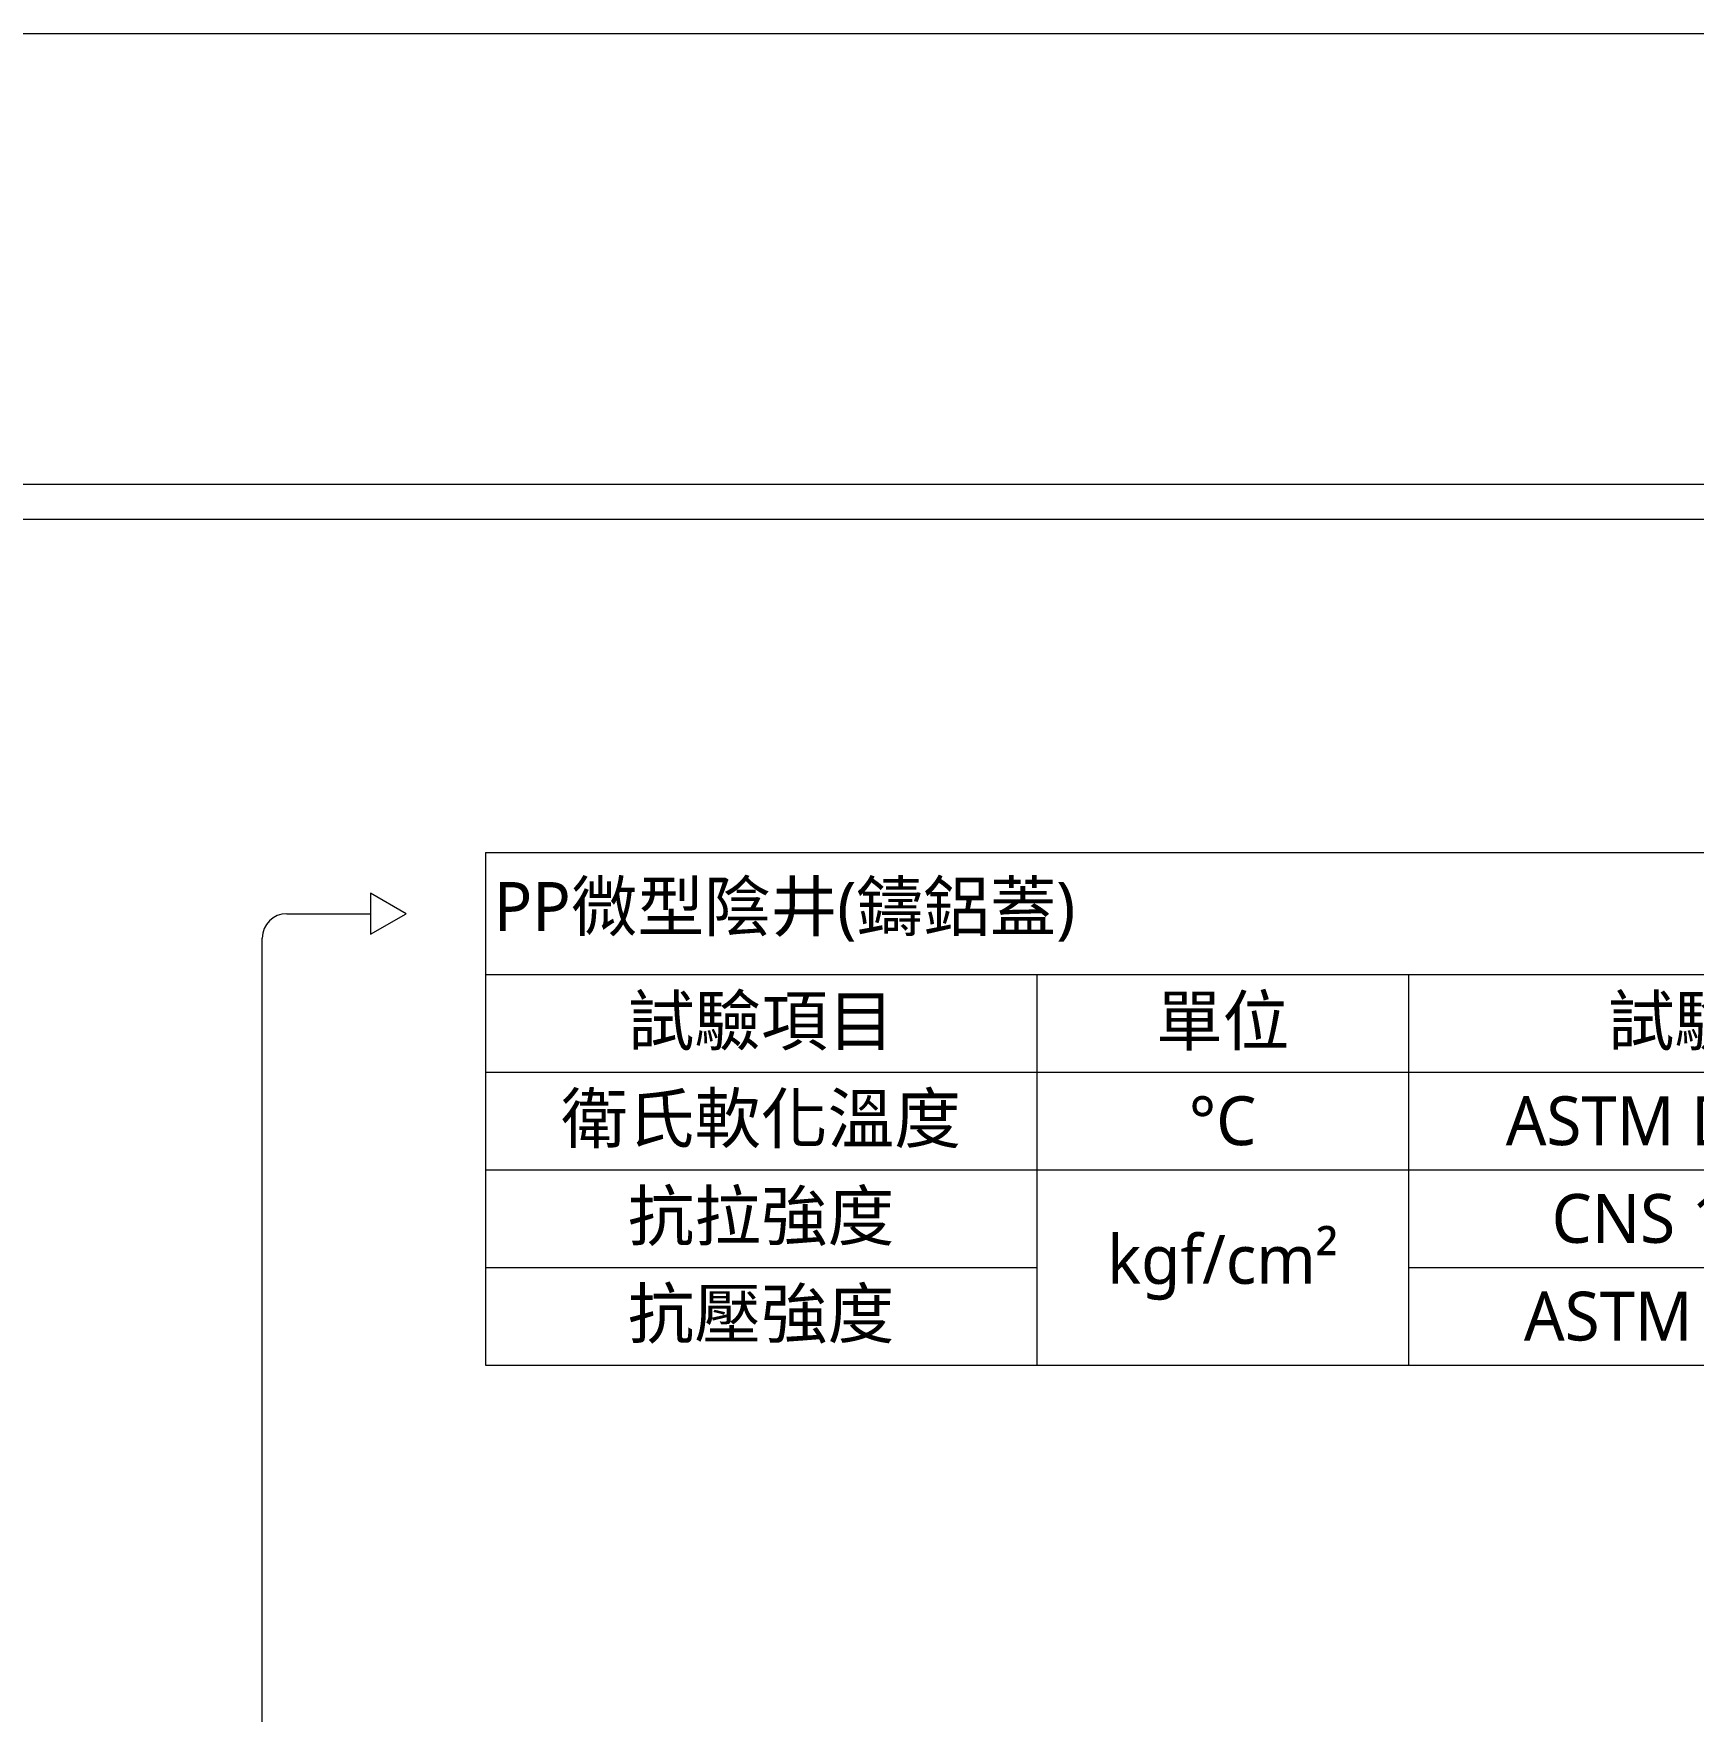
# Model space of a CAD drawing. Header units: millimetres. Extents: x -1245 to 7283, y 1609 to 4579.
# Drawn here: x 5316 to 5996, y 3892 to 4579 of the extents above; entities that cross this region are included whole.
import ezdxf

# ---------------------------------------------------------------- set-up
doc = ezdxf.new("R2010")
doc.units = ezdxf.units.MM
doc.styles.add('微軟正黑體', font='Microsoft JhengHei.ttf')
doc.styles.add('微軟正黑體-20', font='Microsoft JhengHei.ttf', dxfattribs={"height": 20})

msp = doc.modelspace()

# ---------------------------------------------------------------- linework, layer by layer
at = {"lineweight": 5}
for p, q in [((3083.28, 4578.92), (7283.28, 4578.92)), ((3270.32, 4380.1), (7096.25, 4380.1)), ((5501.13, 4243.57), (6303.48, 4243.57)), ((5501.13, 4243.57), (5501.13, 4033.57)), ((5419.8, 4218.5), (5454.17, 4218.5)), ((5409.8, 3519.58), (5409.8, 4208.5)), ((5501.13, 4193.57), (6303.48, 4193.57)), ((5726.89, 4193.57), (5726.89, 4033.57)), ((5879.15, 4193.57), (5879.15, 4033.57)), ((5501.13, 4153.57), (6303.48, 4153.57)), ((5501.13, 4113.57), (6303.48, 4113.57)), ((5501.13, 4073.57), (5726.89, 4073.57)), ((5879.15, 4073.57), (6303.48, 4073.57)), ((5501.13, 4033.57), (6303.48, 4033.57))]:
    msp.add_line(p, q, dxfattribs=at)
at = {"color": 4, "lineweight": 5}
msp.add_line((7110.46, 4394.31), (3256.11, 4394.31), dxfattribs=at)
at = {"lineweight": 5}
msp.add_lwpolyline([(5454.17, 4210.14), (5468.65, 4218.5), (5454.17, 4226.85)], close=True, dxfattribs=at)
msp.add_arc((5419.8, 4208.5), 10, 90, 180, dxfattribs=at)

# ---------------------------------------------------------------- texts
at = {"lineweight": 5, "char_height": 20}
for s, insert, width, attachment_point, style in [('PP微型陰井(鑄鋁蓋)', (5504.61, 4219.25), 232.1948, 4, '微軟正黑體'), ('{\\fMicrosoft JhengHei|b0|i0|c136|p34;試驗項目}', (5614.01, 4173.57), 219.5222, 5, '微軟正黑體-20'), ('{\\fMicrosoft JhengHei|b0|i0|c136|p34;單位}', (5803.02, 4173.57), 146.0313, 5, '微軟正黑體-20'), ('{\\fMicrosoft JhengHei|b0|i0|c136|p34;試驗方法}', (6015.29, 4173.57), 266.043, 5, '微軟正黑體-20'), ('{\\fMicrosoft JhengHei|b0|i0|c136|p34;衛氏軟化溫度}', (5614.01, 4133.57), 219.5222, 5, '微軟正黑體-20'), ('%%D{\\fMicrosoft JhengHei|b0|i0|c136|p34;C}', (5803.02, 4133.57), 146.0313, 5, '微軟正黑體-20'), ('{\\fMicrosoft JhengHei|b0|i0|c136|p34;ASTM D1525-17}', (6015.29, 4133.57), 266.043, 5, '微軟正黑體-20'), ('{\\fMicrosoft JhengHei|b0|i0|c136|p34;抗拉強度}', (5614.01, 4093.57), 219.5222, 5, '微軟正黑體-20'), ('{\\fMicrosoft JhengHei|b0|i0|c136|p34;CNS 15606-3}', (6015.29, 4093.57), 266.043, 5, '微軟正黑體-20'), ('{\\fMicrosoft JhengHei|b0|i0|c136|p34;kgf/cm}²', (5803.02, 4073.57), 146.0313, 5, '微軟正黑體-20'), ('{\\fMicrosoft JhengHei|b0|i0|c136|p34;抗壓強度}', (5614.01, 4053.57), 219.5222, 5, '微軟正黑體-20'), ('{\\fMicrosoft JhengHei|b0|i0|c136|p34;ASTM D695-15}', (6015.29, 4053.57), 266.043, 5, '微軟正黑體-20')]:
    msp.add_mtext(s, dxfattribs=dict(at, insert=insert, width=width, attachment_point=attachment_point, style=style))

doc.saveas('drawing.dxf')
